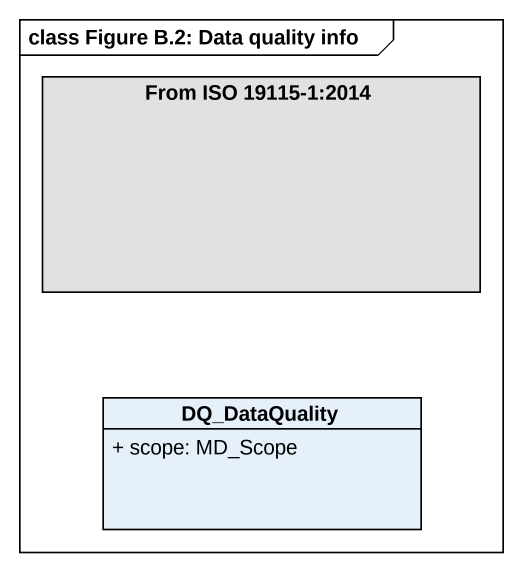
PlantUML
@startuml
mainframe class Figure B.2: Data quality info
allowmixing
hide circle
hide empty members
skinparam classAttributeIconSize 0
rectangle "From ISO 19115-1:2014" as From_ISO_19115_1_2014 #E1E1E1
class DQ_DataQuality {
  + scope: MD_Scope
}
@enduml
